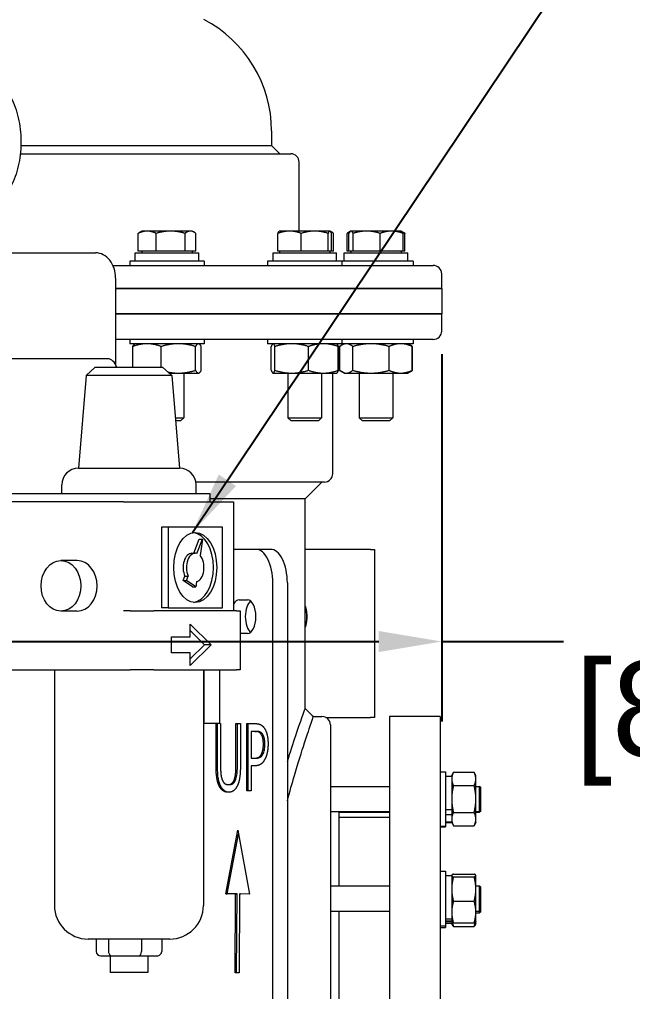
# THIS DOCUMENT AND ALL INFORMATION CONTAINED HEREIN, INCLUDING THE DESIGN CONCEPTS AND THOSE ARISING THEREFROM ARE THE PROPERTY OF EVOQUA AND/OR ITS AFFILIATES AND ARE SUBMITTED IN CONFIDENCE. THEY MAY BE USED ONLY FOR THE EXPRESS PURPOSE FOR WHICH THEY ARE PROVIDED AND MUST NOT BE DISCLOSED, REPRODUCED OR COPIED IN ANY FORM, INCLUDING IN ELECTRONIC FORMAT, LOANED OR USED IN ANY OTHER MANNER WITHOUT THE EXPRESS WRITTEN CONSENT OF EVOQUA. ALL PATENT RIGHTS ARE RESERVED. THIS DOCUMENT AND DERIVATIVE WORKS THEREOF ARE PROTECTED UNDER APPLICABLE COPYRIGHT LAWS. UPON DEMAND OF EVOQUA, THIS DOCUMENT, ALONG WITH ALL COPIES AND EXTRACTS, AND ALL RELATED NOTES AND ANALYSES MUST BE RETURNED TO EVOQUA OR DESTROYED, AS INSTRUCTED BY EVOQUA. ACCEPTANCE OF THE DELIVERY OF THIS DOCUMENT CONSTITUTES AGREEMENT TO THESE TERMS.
# Model space of a CAD drawing. Header units: inches. Extents: x 12 to 318, y 5 to 204.
# Drawn here: x 64.78 to 73.9, y 80.74 to 95.19 of the extents above; entities that cross this region are included whole.
import ezdxf

# ---------------------------------------------------------------- set-up
doc = ezdxf.new("R2010")
doc.units = ezdxf.units.IN
doc.header["$LTSCALE"] = 9.5
doc.header["$MEASUREMENT"] = 0
for name, color, linetype, lineweight in [('Dimension', 7, 'Continuous', 25), ('Symbol (ANSI)', 7, 'Continuous', 25), ('Visible', 7, 'Continuous', 18)]:
    doc.layers.add(name, color=color, linetype=linetype, lineweight=lineweight)
doc.styles.add('MEMCOR Medium', font='arial.ttf')
doc.styles.add('Standard D-E', font='arial.ttf')
doc.dimstyles.new('Default (ANSI)$7', dxfattribs={"dimscale": 9.5, "dimtxt": 0.15, "dimasz": 0.098425, "dimexe": 0.125, "dimexo": 0.0625, "dimgap": 0.031496, "dimtad": 0, "dimtih": 1, "dimtoh": 1, "dimdec": 4, "dimzin": 3, "dimdsep": 46, "dimlunit": 5, "dimtxsty": 'MEMCOR Medium', "dimcen": 0.09, "dimdle": 0.393701, "dimclrd": 256, "dimclre": 256, "dimclrt": 256, "dimadec": 0, "dimazin": 1, "dimtfac": 0.8, "dimtofl": 0, "dimtmove": 0, "dimatfit": 3, "dimfxl": 1, "dimfrac": 1, "dimtolj": 1, "dimtzin": 4, "dimlwd": -1, "dimlwe": -1, "dimarcsym": 0})
doc.dimstyles.new('in [mm] D-E NeptuneBenson', dxfattribs={"dimscale": 9.5, "dimtxt": 0.15, "dimasz": 0.098425, "dimexe": 0.125, "dimexo": 0.063, "dimgap": 0.031496, "dimtad": 0, "dimtih": 1, "dimtoh": 1, "dimdec": 4, "dimzin": 3, "dimdsep": 46, "dimlunit": 5, "dimtxsty": 'Standard D-E', "dimcen": 0.09, "dimdle": 0.393701, "dimclrd": 256, "dimclre": 256, "dimclrt": 256, "dimadec": 1, "dimazin": 1, "dimtfac": 1, "dimtofl": 0, "dimtmove": 0, "dimatfit": 3, "dimfxl": 1, "dimfrac": 1, "dimtolj": 1, "dimtzin": 4, "dimlwd": -1, "dimlwe": -1, "dimarcsym": 0})

# ---------------------------------------------------------------- blocks, each defined once
blk = doc.blocks.new('*D30')
at = {"layer": 'Defpoints', "color": 0, "transparency": 16777216}
for p in [(38, 90.816), (71.06, 90.816), (71.06, 85.946)]:
    blk.add_point(p, dxfattribs=at)
at = {"layer": 'Dimension', "transparency": 16777216}
for p, q in [((38, 90.218), (38, 84.758)), ((71.06, 90.218), (71.06, 84.758)), ((38.935, 85.946), (70.125, 85.946)), ((71.06, 85.946), (72.87, 85.946))]:
    blk.add_line(p, q, dxfattribs=at)
for points in [[(38.935, 86.102), (38.935, 85.79), (38, 85.946)], [(70.125, 86.102), (70.125, 85.79), (71.06, 85.946)]]:
    blk.add_solid(points, dxfattribs=at)
at = {"layer": 'Dimension', "transparency": 16777216, "char_height": 1.425, "attachment_point": 5, "style": 'Standard D-E'}
for s, insert in [('\\A1; 33{\\H1x;\\S1#16;} in', (78.016, 87.701)), ('\\A1;[839.7 mm]', (78.016, 84.733))]:
    blk.add_mtext(s, dxfattribs=dict(at, insert=insert))

msp = doc.modelspace()

# ---------------------------------------------------------------- linework, layer by layer
at = {"layer": 'Visible'}
for p, q in [((68.529811, 93.536313), (68.529811, 93.321313)), ((64.80321, 93.321313), (68.529811, 93.321313)), ((68.529811, 93.321313), (68.654811, 93.196313)), ((64.794423, 93.196313), (68.814811, 93.196313)), ((68.939811, 92.047309), (68.939811, 93.071313)), ((66.546899, 91.749309), (66.546899, 92.013816)), ((66.600541, 92.047309), (66.571509, 92.030548)), ((66.680632, 92.047309), (66.600541, 92.047309)), ((67.028687, 92.047309), (66.680632, 92.047309)), ((66.814365, 91.749309), (66.814365, 92.013816)), ((67.323595, 92.047309), (67.028687, 92.047309)), ((67.243008, 91.749309), (67.243008, 92.013816)), ((67.350541, 92.047309), (67.323595, 92.047309)), ((67.350541, 92.047309), (67.379573, 92.030548)), ((67.404183, 91.749309), (67.404183, 92.013816)), ((68.625017, 91.749309), (68.625017, 92.013816)), ((68.648171, 92.047309), (68.645473, 92.045752)), ((68.798262, 92.047309), (68.648171, 92.047309)), ((69.170583, 92.047309), (68.798262, 92.047309)), ((68.971506, 91.749309), (68.971506, 92.013816)), ((69.395492, 92.047309), (69.170583, 92.047309)), ((69.36966, 91.749309), (69.36966, 92.013816)), ((69.398171, 92.047309), (69.395492, 92.047309)), ((69.398171, 92.047309), (69.400869, 92.045752)), ((69.400869, 92.045752), (69.427202, 92.030548)), ((69.421324, 91.749309), (69.421324, 92.013816)), ((69.451813, 91.749309), (69.451813, 92.013816)), ((69.653182, 91.749309), (69.653182, 92.013816)), ((69.704278, 92.045102), (69.67527, 92.028354)), ((69.681203, 91.749309), (69.681203, 92.013816)), ((69.708102, 92.047309), (69.704278, 92.045102)), ((69.711887, 92.047309), (69.708102, 92.047309)), ((69.94352, 92.047309), (69.711887, 92.047309)), ((69.74257, 91.749309), (69.74257, 92.013816)), ((70.314735, 92.047309), (69.94352, 92.047309)), ((70.144469, 91.749309), (70.144469, 92.013816)), ((70.458102, 92.047309), (70.314735, 92.047309)), ((70.458102, 92.047309), (70.461925, 92.045102)), ((70.461925, 92.045102), (70.490934, 92.028354)), ((70.485, 91.749309), (70.485, 92.013816)), ((70.513021, 91.749309), (70.513021, 92.013816)), ((64.068436, 91.723813), (65.914346, 91.723813)), ((66.50419, 91.724305), (67.446892, 91.724305)), ((66.50419, 91.599305), (66.50419, 91.724305)), ((66.680632, 91.749309), (66.546899, 91.749309)), ((66.600541, 91.749309), (66.600541, 91.724305)), ((66.814365, 91.749309), (66.680632, 91.749309)), ((67.028687, 91.749309), (66.814365, 91.749309)), ((67.243008, 91.749309), (67.028687, 91.749309)), ((67.323595, 91.749309), (67.243008, 91.749309)), ((67.404183, 91.749309), (67.323595, 91.749309)), ((67.350541, 91.749309), (67.350541, 91.724305)), ((67.446892, 91.599305), (67.446892, 91.724305)), ((68.55182, 91.724305), (69.494522, 91.724305)), ((68.55182, 91.599305), (68.55182, 91.724305)), ((68.798262, 91.749309), (68.625017, 91.749309)), ((68.648171, 91.749309), (68.648171, 91.724305)), ((68.971506, 91.749309), (68.798262, 91.749309)), ((69.170583, 91.749309), (68.971506, 91.749309)), ((69.36966, 91.749309), (69.170583, 91.749309)), ((69.395492, 91.749309), (69.36966, 91.749309)), ((69.421324, 91.749309), (69.395492, 91.749309)), ((69.398171, 91.749309), (69.398171, 91.724305)), ((69.451813, 91.749309), (69.421324, 91.749309)), ((69.494522, 91.599305), (69.494522, 91.724305)), ((69.611751, 91.724305), (70.554453, 91.724305)), ((69.611751, 91.599305), (69.611751, 91.724305)), ((69.681203, 91.749309), (69.653182, 91.749309)), ((69.711887, 91.749309), (69.681203, 91.749309)), ((69.708102, 91.749309), (69.708102, 91.724305)), ((69.74257, 91.749309), (69.711887, 91.749309)), ((69.94352, 91.749309), (69.74257, 91.749309)), ((70.144469, 91.749309), (69.94352, 91.749309)), ((70.314735, 91.749309), (70.144469, 91.749309)), ((70.485, 91.749309), (70.314735, 91.749309)), ((70.458102, 91.749309), (70.458102, 91.724305)), ((70.513021, 91.749309), (70.485, 91.749309)), ((70.554453, 91.599305), (70.554453, 91.724305)), ((66.17035, 91.536313), (70.934811, 91.536313)), ((67.526722, 91.599305), (66.42436, 91.599305)), ((66.42436, 91.599305), (66.42436, 91.536313)), ((67.526722, 91.599305), (67.526722, 91.536313)), ((69.574352, 91.599305), (68.47199, 91.599305)), ((68.47199, 91.599305), (68.47199, 91.536313)), ((69.574352, 91.599305), (69.574352, 91.536313)), ((70.634283, 91.599305), (69.574352, 91.599305)), ((70.634283, 91.599305), (70.634283, 91.536313)), ((66.209955, 91.348813), (66.209955, 90.063892)), ((71.059811, 91.196313), (71.059811, 91.411313)), ((66.209955, 91.196313), (71.059811, 91.196313)), ((71.059811, 91.196313), (66.209955, 91.196313)), ((71.059811, 91.196313), (71.059811, 90.816313)), ((71.059811, 90.816313), (66.209955, 90.816313)), ((66.209955, 90.816313), (71.059811, 90.816313)), ((71.059811, 90.561313), (71.059811, 90.816313)), ((70.934811, 90.436313), (66.209955, 90.436313)), ((66.42436, 90.436313), (66.42436, 90.373321)), ((67.526722, 90.373321), (66.42436, 90.373321)), ((66.465756, 90.023371), (66.465756, 90.331124)), ((66.5031, 90.373321), (66.497019, 90.36981)), ((66.888844, 90.023371), (66.888844, 90.331124)), ((67.398629, 89.978018), (67.398629, 90.331124)), ((67.447982, 90.373321), (67.454064, 90.36981)), ((67.485326, 89.978018), (67.485326, 90.331124)), ((67.526722, 90.436313), (67.526722, 90.373321)), ((68.47199, 90.436313), (68.47199, 90.373321)), ((69.574352, 90.373321), (68.47199, 90.373321)), ((68.525367, 89.978018), (68.525367, 90.331124)), ((68.55073, 90.373321), (68.548252, 90.37189)), ((68.581023, 89.978018), (68.581023, 90.331124)), ((69.078827, 89.978018), (69.078827, 90.331124)), ((69.495612, 90.373321), (69.49809, 90.37189)), ((69.520975, 89.978018), (69.520975, 90.331124)), ((69.54042, 89.978018), (69.54042, 90.331124)), ((69.544507, 89.978018), (69.544507, 90.331124)), ((69.577536, 90.354197), (69.565368, 90.347171)), ((69.574352, 90.436313), (69.574352, 90.373321)), ((70.634283, 90.373321), (69.574352, 90.373321)), ((69.610661, 90.373321), (69.577536, 90.354197)), ((69.738723, 89.978018), (69.738723, 90.331124)), ((70.277318, 89.978018), (70.277318, 90.331124)), ((70.555543, 90.373321), (70.588667, 90.354197)), ((70.588667, 90.354197), (70.600835, 90.347171)), ((70.621697, 89.978018), (70.621697, 90.331124)), ((70.625783, 89.978018), (70.625783, 90.331124)), ((70.634283, 90.436313), (70.634283, 90.373321)), ((66.094673, 90.148371), (64.556415, 90.148371)), ((65.774063, 89.898802), (65.659444, 88.523371)), ((65.909444, 90.023371), (65.774063, 89.898802)), ((67.044824, 89.898802), (65.774063, 89.898802)), ((65.909444, 90.023371), (66.909444, 90.023371)), ((66.909444, 90.023371), (67.044824, 89.898802)), ((67.004593, 89.935821), (67.143737, 89.935821)), ((67.044824, 89.898802), (67.159444, 88.523371)), ((67.143737, 89.935821), (67.441978, 89.935821)), ((67.225541, 89.935821), (67.225541, 89.271499)), ((67.441978, 89.935821), (67.447982, 89.935821)), ((67.447982, 89.935821), (67.454064, 89.939332)), ((68.55073, 89.935821), (68.548252, 89.937252)), ((68.55073, 89.935821), (68.553195, 89.935821)), ((68.553195, 89.935821), (68.829925, 89.935821)), ((68.773171, 89.935821), (68.773171, 89.271499)), ((68.829925, 89.935821), (69.299901, 89.935821)), ((69.273171, 89.935821), (69.273171, 89.271499)), ((69.299901, 89.935821), (69.495612, 89.935821)), ((69.439811, 88.441313), (69.439811, 89.935821)), ((69.495612, 89.935821), (69.49809, 89.937252)), ((69.577536, 89.954945), (69.565368, 89.961971)), ((69.610661, 89.935821), (69.577536, 89.954945)), ((69.610661, 89.935821), (69.641615, 89.935821)), ((69.641615, 89.935821), (70.00802, 89.935821)), ((69.833102, 89.935821), (69.833102, 89.271499)), ((70.00802, 89.935821), (70.449507, 89.935821)), ((70.333102, 89.935821), (70.333102, 89.271499)), ((70.449507, 89.935821), (70.555543, 89.935821)), ((70.555543, 89.935821), (70.588667, 89.954945)), ((70.588667, 89.954945), (70.600835, 89.961971)), ((67.0971, 89.271499), (67.225541, 89.271499)), ((67.178356, 89.224305), (67.101032, 89.224305)), ((67.178356, 89.224305), (67.225541, 89.271499)), ((68.773171, 89.271499), (69.273171, 89.271499)), ((68.820356, 89.224305), (68.773171, 89.271499)), ((69.225986, 89.224305), (68.820356, 89.224305)), ((69.225986, 89.224305), (69.273171, 89.271499)), ((69.833102, 89.271499), (70.333102, 89.271499)), ((69.880287, 89.224305), (69.833102, 89.271499)), ((70.285917, 89.224305), (69.880287, 89.224305)), ((70.285917, 89.224305), (70.333102, 89.271499)), ((65.659444, 88.523371), (67.159444, 88.523371)), ((69.314811, 88.316313), (67.405728, 88.316313)), ((69.029811, 88.066313), (69.279811, 88.316313)), ((65.409444, 88.148371), (65.409444, 88.273371)), ((67.409444, 88.148371), (67.409444, 88.273371)), ((65.19088, 88.023371), (64.304053, 88.023371)), ((64.402589, 88.148371), (65.19088, 88.148371)), ((65.19088, 88.148371), (67.613835, 88.148371)), ((65.998322, 88.023371), (65.19088, 88.023371)), ((66.330069, 88.023371), (65.998322, 88.023371)), ((66.330069, 88.023371), (66.680967, 88.023371)), ((66.680967, 88.023371), (67.296271, 88.023371)), ((67.296271, 88.023371), (67.911574, 88.023371)), ((67.613835, 88.148371), (67.613835, 88.023371)), ((69.029811, 88.066313), (67.613835, 88.066313)), ((67.911574, 88.023371), (67.964501, 88.023371)), ((67.964501, 88.023371), (67.964501, 86.403178)), ((69.029811, 84.95275), (69.029811, 88.066313)), ((66.892295, 87.647176), (66.892295, 86.445379)), ((66.990832, 87.647176), (66.892295, 87.647176)), ((67.798782, 87.647176), (66.990832, 87.647176)), ((66.990832, 87.647176), (66.990832, 86.445379)), ((67.798782, 86.445379), (67.798782, 87.647176)), ((67.372367, 87.259), (67.452705, 87.466758)), ((67.420087, 87.254994), (67.501973, 87.466758)), ((67.452705, 87.466758), (67.501973, 87.466758)), ((67.501973, 87.466758), (67.467741, 87.222914)), ((68.29819, 87.316313), (67.964501, 87.316313)), ((68.514697, 87.316313), (68.29819, 87.316313)), ((70.003004, 87.316313), (69.029811, 87.316313)), ((70.003004, 87.316313), (70.061618, 87.316313)), ((70.061618, 87.316313), (70.061618, 84.816313)), ((65.640315, 87.148371), (65.398502, 87.148371)), ((67.345539, 87.259), (67.394807, 87.259)), ((67.21523, 86.852634), (67.240789, 86.91873)), ((67.21523, 86.852634), (67.264499, 86.852634)), ((67.353429, 86.759601), (67.21523, 86.852634)), ((67.240789, 86.91873), (67.290057, 86.91873)), ((67.264499, 86.852634), (67.290057, 86.91873)), ((67.402697, 86.759601), (67.264499, 86.852634)), ((67.353429, 86.759601), (67.402697, 86.759601)), ((67.413382, 86.835709), (67.402697, 86.759601)), ((68.54819, 58.066313), (68.54819, 86.816313)), ((68.764697, 86.816313), (68.764697, 58.066313)), ((68.04819, 86.566313), (68.17319, 86.566313)), ((66.990832, 86.445379), (66.892295, 86.445379)), ((66.990832, 86.445379), (67.798782, 86.445379)), ((65.640315, 86.398371), (65.398502, 86.398371)), ((66.428605, 86.403178), (66.330069, 86.403178)), ((66.428605, 86.403178), (66.779504, 86.403178)), ((68.01011, 86.403178), (66.779504, 86.403178)), ((68.01011, 86.403178), (68.063037, 86.403178)), ((68.063037, 86.403178), (68.063037, 85.523371)), ((67.317349, 86.017955), (67.317349, 86.205763)), ((67.317349, 86.205763), (67.62967, 85.898371)), ((67.042507, 85.778786), (67.042507, 86.017955)), ((67.042507, 86.017955), (67.317349, 86.017955)), ((67.531134, 85.898371), (67.317349, 86.108782)), ((68.17319, 86.066313), (68.063037, 86.066313)), ((67.62967, 85.898371), (67.317349, 85.590979)), ((67.317349, 85.68796), (67.531134, 85.898371)), ((67.62967, 85.898371), (67.531134, 85.898371)), ((67.317349, 85.778786), (67.042507, 85.778786)), ((67.317349, 85.590979), (67.317349, 85.778786)), ((64.654951, 85.523371), (66.428605, 85.523371)), ((65.301667, 85.523371), (65.301667, 82.023371)), ((66.779504, 85.523371), (66.428605, 85.523371)), ((66.779504, 85.523371), (68.01011, 85.523371)), ((67.517221, 85.523371), (67.517221, 82.023371)), ((67.52777, 84.725884), (67.52777, 85.523371)), ((67.76164, 84.725884), (67.76164, 85.523371)), ((68.063037, 85.523371), (68.01011, 85.523371)), ((69.151365, 84.831313), (69.279811, 84.831313)), ((70.284811, 84.831313), (70.284811, 74.581313)), ((71.034811, 84.831313), (70.284811, 84.831313)), ((71.034811, 84.831313), (71.034811, 74.581313)), ((67.76164, 84.725884), (67.52777, 84.725884)), ((67.704741, 84.101897), (67.704741, 84.725884)), ((67.726392, 84.101897), (67.726392, 84.725884)), ((67.76164, 84.725884), (67.771192, 84.725884)), ((67.771192, 84.725884), (67.771192, 84.101897)), ((68.000122, 84.725884), (68.066573, 84.725884)), ((68.000122, 84.098655), (68.000122, 84.725884)), ((68.021773, 84.098655), (68.021773, 84.725884)), ((68.066573, 84.725884), (68.066573, 84.101897)), ((68.161792, 83.725884), (68.161792, 84.725884)), ((68.161792, 84.725884), (68.287399, 84.725884)), ((68.183442, 83.725884), (68.183442, 84.725884)), ((69.339182, 84.816313), (70.003004, 84.816313)), ((69.404811, 84.706313), (69.404811, 74.706313)), ((70.061618, 84.816313), (70.003004, 84.816313)), ((68.283348, 84.610811), (68.228242, 84.610811)), ((68.228242, 84.610811), (68.228242, 84.212107)), ((68.283348, 84.610811), (68.304998, 84.610811)), ((68.380187, 84.272075), (68.401838, 84.272075)), ((68.228242, 84.212107), (68.273623, 84.212107)), ((68.273623, 84.212107), (68.295274, 84.212107)), ((68.228242, 84.098655), (68.228242, 83.725884)), ((68.284563, 84.098655), (68.228242, 84.098655)), ((71.034811, 84.010894), (71.114811, 84.010894)), ((71.114811, 84.010894), (71.114811, 83.198894)), ((71.208811, 83.948894), (71.233626, 84.002111)), ((71.233626, 84.002111), (71.542995, 84.002111)), ((71.567811, 83.948894), (71.542995, 84.002111)), ((67.885455, 83.818266), (67.907105, 83.818266)), ((71.114811, 83.944894), (71.208811, 83.944894)), ((71.208811, 83.948894), (71.208811, 83.902807)), ((71.208811, 83.902807), (71.208811, 83.604894)), ((71.567811, 83.902807), (71.567811, 83.948894)), ((71.567811, 83.604894), (71.567811, 83.902807)), ((68.228242, 83.725884), (68.161792, 83.725884)), ((69.404811, 83.792394), (70.284811, 83.792394)), ((71.233626, 83.803503), (71.542995, 83.803503)), ((71.567811, 83.792394), (71.622311, 83.792394)), ((71.622311, 83.417394), (71.622311, 83.792394)), ((71.634811, 83.779894), (71.622311, 83.792394)), ((71.634811, 83.779894), (71.634811, 83.429894)), ((71.208811, 83.604894), (71.208811, 83.306982)), ((71.567811, 83.306982), (71.567811, 83.604894)), ((69.404811, 83.417394), (70.284811, 83.417394)), ((69.534811, 82.313241), (69.534811, 83.417394)), ((69.534811, 83.407422), (70.284811, 83.407422)), ((71.114811, 83.45048), (71.208811, 83.45048)), ((71.233626, 83.406286), (71.542995, 83.406286)), ((71.567811, 83.417394), (71.622311, 83.417394)), ((71.567811, 83.407422), (71.622311, 83.407422)), ((71.634811, 83.429894), (71.622311, 83.417394)), ((71.634811, 83.419922), (71.622311, 83.407422)), ((71.622311, 83.407422), (71.622311, 83.417394)), ((71.634811, 83.429894), (71.634811, 83.419922)), ((70.284811, 83.331313), (69.534811, 83.331313)), ((71.114811, 83.373439), (71.208811, 83.373439)), ((71.114811, 83.264894), (71.208811, 83.264894)), ((71.114811, 83.254922), (71.208811, 83.254922)), ((71.208811, 83.306982), (71.208811, 83.260894)), ((71.208811, 83.260894), (71.208811, 83.254922)), ((71.208811, 83.260894), (71.233626, 83.207677)), ((71.567811, 83.260894), (71.542995, 83.207677)), ((71.567811, 83.260894), (71.567811, 83.306982)), ((67.84778, 82.196801), (68.030083, 83.139961)), ((68.030083, 83.139961), (68.202682, 82.189865)), ((71.034811, 83.198894), (71.114811, 83.198894)), ((71.034811, 83.188922), (71.114811, 83.188922)), ((71.114811, 83.198894), (71.114811, 83.188922)), ((71.233626, 83.207677), (71.542995, 83.207677)), ((67.869431, 82.196801), (68.040573, 83.082219)), ((71.034811, 82.531741), (71.114811, 82.531741)), ((71.114811, 82.531741), (71.114811, 81.719741)), ((71.114811, 82.465741), (71.208811, 82.465741)), ((71.208811, 82.469741), (71.209694, 82.471636)), ((71.208811, 82.469741), (71.208811, 82.467856)), ((71.208811, 82.467856), (71.208811, 82.265658)), ((71.233626, 82.488617), (71.542995, 82.488617)), ((71.233626, 82.447096), (71.542995, 82.447096)), ((71.567811, 82.469741), (71.566927, 82.471636)), ((71.567811, 82.467856), (71.567811, 82.469741)), ((71.567811, 82.265658), (71.567811, 82.467856)), ((69.404811, 82.313241), (70.284811, 82.313241)), ((71.208811, 82.265658), (71.208811, 81.923543)), ((71.567811, 82.313241), (71.622311, 82.313241)), ((71.567811, 81.923543), (71.567811, 82.265658)), ((71.622311, 81.938241), (71.622311, 82.313241)), ((71.634811, 82.300741), (71.622311, 82.313241)), ((71.634811, 82.300741), (71.634811, 81.950741)), ((67.995888, 82.194702), (67.84778, 82.196801)), ((67.84778, 82.196801), (67.869431, 82.196801)), ((68.017539, 82.194702), (67.869431, 82.196801)), ((67.988671, 81.018781), (67.995888, 82.194702)), ((67.995888, 82.194702), (68.017539, 82.194702)), ((68.010323, 81.019044), (68.017539, 82.194702)), ((68.052535, 82.193377), (68.046353, 81.01948)), ((68.052535, 82.193377), (68.074185, 82.193377)), ((68.202682, 82.189865), (68.052535, 82.193377)), ((68.20259, 82.190374), (68.074185, 82.193377)), ((71.233626, 82.08422), (71.542995, 82.08422)), ((69.404811, 81.938241), (70.284811, 81.938241)), ((69.534811, 79.909948), (69.534811, 81.938241)), ((71.567811, 81.938241), (71.622311, 81.938241)), ((71.634811, 81.950741), (71.622311, 81.938241)), ((71.622311, 81.912134), (71.622311, 81.938241)), ((71.634811, 81.950741), (71.634811, 81.924634)), ((71.114811, 81.82277), (71.208811, 81.82277)), ((71.208811, 81.923543), (71.208811, 81.781741)), ((71.567811, 81.781741), (71.567811, 81.923543)), ((71.567811, 81.912134), (71.622311, 81.912134)), ((71.634811, 81.924634), (71.622311, 81.912134)), ((71.034811, 81.719741), (71.114811, 81.719741)), ((71.034811, 81.693634), (71.114811, 81.693634)), ((71.114811, 81.792099), (71.208811, 81.792099)), ((71.114811, 81.785741), (71.208811, 81.785741)), ((71.114811, 81.759634), (71.208811, 81.759634)), ((71.114811, 81.719741), (71.114811, 81.693634)), ((71.208811, 81.781741), (71.208811, 81.755634)), ((71.208811, 81.781741), (71.209694, 81.779846)), ((71.208811, 81.755634), (71.217066, 81.737931)), ((71.233626, 81.762865), (71.542995, 81.762865)), ((71.233626, 81.711097), (71.542995, 81.711097)), ((71.567811, 81.755634), (71.559555, 81.737931)), ((71.567811, 81.781741), (71.566927, 81.779846)), ((71.567811, 81.755634), (71.567811, 81.781741)), ((67.017221, 81.523371), (65.801667, 81.523371)), ((65.922278, 81.523371), (65.922278, 81.335871)), ((66.106762, 81.523371), (66.106762, 81.335871)), ((66.593928, 81.523371), (66.593928, 81.335871)), ((66.89661, 81.523371), (66.89661, 81.335871)), ((65.993749, 81.273371), (66.151168, 81.273371)), ((66.128194, 81.273371), (66.128194, 81.023371)), ((66.151168, 81.273371), (66.566863, 81.273371)), ((66.566863, 81.273371), (66.825139, 81.273371)), ((66.690694, 81.273371), (66.690694, 81.023371)), ((66.690694, 81.023371), (66.128194, 81.023371)), ((68.046353, 81.01948), (67.988671, 81.018781))]:
    msp.add_line(p, q, dxfattribs=at)
for centre, radius, start, end in [((66.662311, 93.536313), 1.8675, 0, 62.5561831), ((68.814811, 93.071313), 0.125, 0, 90), ((70.934811, 91.411313), 0.125, 0, 90), ((70.934811, 90.561313), 0.125, 270, 0), ((65.659444, 88.273371), 0.25, 90, 180), ((67.159444, 88.273371), 0.25, 0, 90), ((69.314811, 88.441313), 0.125, 270, 0), ((69.279811, 84.706313), 0.125, 0, 90), ((65.801667, 82.023371), 0.5, 180, 270), ((67.017221, 82.023371), 0.5, 270, 0)]:
    msp.add_arc(centre, radius, start, end, dxfattribs=at)
for centre, major_axis, ratio, start_param, end_param in [((65.914346, 91.348813), (0, 0.375), 0.788290582, 4.71238898, 6.283185307), ((66.094673, 89.898371), (0, 0.25), 0.615303143, 5.235987756, 6.283185307), ((67.345539, 87.046278), (0, -0.520383), 0.615303143, 0.07701115, 3.064581503), ((68.29819, 86.816313), (0, 0.5), 0.5, 4.71238898, 6.283185307), ((68.514697, 86.816313), (0, 0.5), 0.5, 4.71238898, 6.283185307), ((65.640315, 86.773371), (0, 0.375), 0.788290582, 3.141592654, 6.283185307), ((67.345539, 87.046278), (0, 0.212722), 0.615303143, 0, 2.213798072), ((67.394807, 87.046278), (0, 0.212722), 0.615303143, 6.088823721, 8.496983379), ((67.394807, 87.046278), (0, -0.212722), 0.615303143, 0.142396418, 2.550556077), ((68.04819, 86.316313), (0, 0.25), 0.5, 0, 0.733553185), ((68.17319, 86.316313), (0, 0.25), 0.5, 3.141592654, 6.283185307), ((68.264697, 86.316313), (0, 0.25), 0.5, 0.374734433, 2.766858221), ((68.913212, 86.316313), (0, 0.281), 0.5, 5.20852117, 5.304291465), ((68.913212, 86.316313), (0, 0.281), 0.5, 4.161323618, 5.20852117), ((68.913212, 86.316313), (0, 0.281), 0.5, 4.120486496, 4.161323618), ((65.993749, 81.335871), (0.071471, 0), 0.874480545, 3.141592654, 4.71238898), ((66.151168, 81.335871), (0, -0.0625), 0.710490871, 4.71238898, 6.283185307), ((66.566863, 81.335871), (0, -0.0625), 0.433045147, 0, 1.570796327), ((66.825139, 81.335871), (-0.071471, 0), 0.874480545, 1.570796327, 3.141592654)]:
    msp.add_ellipse(centre, major_axis=major_axis, ratio=ratio, start_param=start_param, end_param=end_param, dxfattribs=at)
for centre, major_axis, ratio in [((67.394807, 87.046278), (0, 0.520383), 0.615303143), ((65.398502, 86.773371), (0, 0.375), 0.788290582)]:
    msp.add_ellipse(centre, major_axis=major_axis, ratio=ratio, dxfattribs=at)
for points, knots in [([(63.489204, 92.746882), (63.48287, 92.760005), (63.476766, 92.773301), (63.427715, 92.885643), (63.396746, 92.993338), (63.358989, 93.215978), (63.352062, 93.330829), (63.362031, 93.557871), (63.378798, 93.670022), (63.436073, 93.883503), (63.476718, 93.984745), (63.582689, 94.165312), (63.647921, 94.245237), (63.795895, 94.361828), (63.875483, 94.402838), (64.031993, 94.438565), (64.105954, 94.440125), (64.246616, 94.413845), (64.312959, 94.386723), (64.441564, 94.306903), (64.501556, 94.251011), (64.614305, 94.1107), (64.663594, 94.022574), (64.742618, 93.826342), (64.771037, 93.717244), (64.803621, 93.493069), (64.807975, 93.378097), (64.792925, 93.151715), (64.773619, 93.040343), (64.711186, 92.829343), (64.667907, 92.7298), (64.588343, 92.604293), (64.562559, 92.569161), (64.534336, 92.536432)], [4.026945823, 4.026945823, 4.026945823, 4.026945823, 4.075549646, 4.075549646, 4.432631119, 4.432631119, 4.786636285, 4.786636285, 5.138970799, 5.138970799, 5.494879165, 5.494879165, 5.84783449, 5.84783449, 6.14924053, 6.14924053, 6.393026614, 6.393026614, 6.634379757, 6.634379757, 6.916762523, 6.916762523, 7.255303605, 7.255303605, 7.61255555, 7.61255555, 7.966125349, 7.966125349, 8.318631732, 8.318631732, 8.67500776, 8.67500776, 8.824494928, 8.824494928, 8.824494928, 8.824494928]), ([(68.764688, 84.158715), (68.811215, 84.308288), (68.854278, 84.440033), (68.936061, 84.684337), (68.971717, 84.786413), (69.018421, 84.919638), (69.029802, 84.951796), (69.02981, 84.95275)], [-27.423697823, -27.423697823, -27.423697823, -27.423697823, -25.349013281, -25.349013281, -22.815266728, -22.815266728, -20.319685412, -20.319685412, -20.319685412, -20.319685412]), ([(68.764698, 83.580132), (68.800785, 83.71331), (68.836707, 83.839623), (68.926438, 84.144007), (68.977751, 84.306917), (69.06277, 84.569277), (69.096478, 84.668936), (69.140867, 84.79971), (69.15161, 84.831062), (69.151366, 84.831312)], [50.430948138, 50.430948138, 50.430948138, 50.430948138, 51.969599222, 51.969599222, 54.443198456, 54.443198456, 56.916797689, 56.916797689, 59.380492742, 59.380492742, 59.380492742, 59.380492742]), ([(68.394139, 84.572723), (68.379857, 84.591766), (68.365437, 84.599002), (68.340759, 84.608969), (68.321761, 84.610811), (68.304998, 84.610811)], [-0.3818938296, -0.3818938296, -0.3818938296, -0.3818938296, -0.2554611271, -0.2554611271, 0, 0, 0, 0]), ([(68.430201, 84.420373), (68.430201, 84.440656), (68.429178, 84.461119), (68.423611, 84.503472), (68.419278, 84.519428), (68.41004, 84.54716), (68.40273, 84.56127), (68.394139, 84.572723)], [-0.3372795691, -0.3372795691, -0.3372795691, -0.3372795691, -0.2539165575, -0.2539165575, -0.1573425254, -0.1573425254, 0, 0, 0, 0]), ([(68.401838, 84.272075), (68.406635, 84.281669), (68.410998, 84.292076), (68.418775, 84.315481), (68.421531, 84.326848), (68.428483, 84.363505), (68.430201, 84.39239), (68.430201, 84.420373)], [-0.3778990738, -0.3778990738, -0.3778990738, -0.3778990738, -0.2983955769, -0.2983955769, -0.2132300142, -0.2132300142, 0, 0, 0, 0]), ([(68.295274, 84.212107), (68.310548, 84.212107), (68.326985, 84.213489), (68.359334, 84.222703), (68.369383, 84.229795), (68.385801, 84.244539), (68.394446, 84.256552), (68.401838, 84.272075)], [-0.3720280769, -0.3720280769, -0.3720280769, -0.3720280769, -0.2742790033, -0.2742790033, -0.1633485372, -0.1633485372, 0, 0, 0, 0]), ([(67.774204, 83.797197), (67.765505, 83.814326), (67.758002, 83.833339), (67.745445, 83.875607), (67.740625, 83.89825), (67.732605, 83.952728), (67.726392, 84.006893), (67.726392, 84.101897)], [-1.834872944, -1.834872944, -1.834872944, -1.834872944, -1.283211598, -1.283211598, -0.723930443, -0.723930443, 0, 0, 0, 0]), ([(68.000298, 83.900114), (68.008834, 83.925998), (68.014403, 83.954343), (68.018823, 84.000554), (68.021773, 84.034878), (68.021773, 84.098655)], [-1.425366243, -1.425366243, -1.425366243, -1.425366243, -0.485984079, -0.485984079, 0, 0, 0, 0]), ([(67.907105, 83.818266), (67.92037, 83.818266), (67.933662, 83.821068), (67.95441, 83.832111), (67.966583, 83.839991), (67.98715, 83.867805), (67.994477, 83.882474), (68.000298, 83.900114)], [-0.7299087878, -0.7299087878, -0.7299087878, -0.7299087878, -0.3783755563, -0.3783755563, -0.1610495695, -0.1610495695, 0, 0, 0, 0]), ([(67.89655, 83.705155), (67.884269, 83.705959), (67.871947, 83.70824), (67.846257, 83.717344), (67.832986, 83.724722), (67.802927, 83.750311), (67.787491, 83.770623), (67.774204, 83.797197)], [-0.6846163322, -0.6846163322, -0.6846163322, -0.6846163322, -0.4978653255, -0.4978653255, -0.2863653536, -0.2863653536, 0, 0, 0, 0])]:
    msp.add_open_spline(points, degree=3, knots=knots, dxfattribs=at)
for points, weights in [([(66.680632, 92.047309), (66.618566, 92.047309), (66.546899, 92.013816)], [1, 1.0379548493, 1]), ([(66.546899, 92.013816), (66.55963, 92.023689), (66.571509, 92.030548)], [1, 1.01089719788, 1.01553701765]), ([(66.814365, 92.013816), (66.742698, 92.047309), (66.680632, 92.047309)], [1, 1.0379548493, 1]), ([(67.028687, 92.047309), (66.92922, 92.047309), (66.814365, 92.013816)], [1, 1.0379548493, 1]), ([(67.243008, 92.013816), (67.128153, 92.047309), (67.028687, 92.047309)], [1, 1.0379548493, 1]), ([(67.323595, 92.047309), (67.286194, 92.047309), (67.243008, 92.013816)], [1, 1.0379548493, 1]), ([(67.404183, 92.013816), (67.360996, 92.047309), (67.323595, 92.047309)], [1, 1.0379548493, 1]), ([(68.798262, 92.047309), (68.717859, 92.047309), (68.625017, 92.013816)], [1, 1.0379548493, 1]), ([(68.625017, 92.013816), (68.635943, 92.040249), (68.645473, 92.045752)], [1, 1.02971695473, 1.0128998083]), ([(68.971506, 92.013816), (68.878665, 92.047309), (68.798262, 92.047309)], [1, 1.0379548493, 1]), ([(69.170583, 92.047309), (69.078191, 92.047309), (68.971506, 92.013816)], [1, 1.0379548493, 1]), ([(69.36966, 92.013816), (69.262975, 92.047309), (69.170583, 92.047309)], [1, 1.0379548493, 1]), ([(69.395492, 92.047309), (69.383503, 92.047309), (69.36966, 92.013816)], [1, 1.0379548493, 1]), ([(69.421324, 92.013816), (69.407481, 92.047309), (69.395492, 92.047309)], [1, 1.0379548493, 1]), ([(69.451813, 92.013816), (69.42812, 92.032191), (69.40694, 92.040334)], [1, 1.0204717289, 1.01885976142]), ([(69.697001, 92.038977), (69.676253, 92.030757), (69.653182, 92.013816)], [1.01897649904, 1.01884488892, 1]), ([(69.711887, 92.047309), (69.697647, 92.047309), (69.681203, 92.013816)], [1, 1.0379548493, 1]), ([(69.74257, 92.013816), (69.726127, 92.047309), (69.711887, 92.047309)], [1, 1.0379548493, 1]), ([(69.94352, 92.047309), (69.850259, 92.047309), (69.74257, 92.013816)], [1, 1.0379548493, 1]), ([(70.144469, 92.013816), (70.036781, 92.047309), (69.94352, 92.047309)], [1, 1.0379548493, 1]), ([(70.314735, 92.047309), (70.235714, 92.047309), (70.144469, 92.013816)], [1, 1.0379548493, 1]), ([(70.485, 92.013816), (70.393755, 92.047309), (70.314735, 92.047309)], [1, 1.0379548493, 1]), ([(70.461925, 92.045102), (70.472693, 92.038885), (70.485, 92.013816)], [1.01455353314, 1.02814006989, 1]), ([(70.513021, 92.013816), (70.494083, 92.022931), (70.47633, 92.029471)], [1, 1.01005189042, 1.01477953359]), ([(70.490934, 92.028354), (70.501647, 92.022169), (70.513021, 92.013816)], [1.01394334662, 1.00920328344, 1]), ([(66.6773, 90.373321), (66.579122, 90.373321), (66.465756, 90.331124)], [1, 1.0379548493, 1]), ([(66.465756, 90.331124), (66.48241, 90.361376), (66.497019, 90.36981)], [1, 1.02692102504, 1.01565237985]), ([(66.888844, 90.331124), (66.775478, 90.373321), (66.6773, 90.373321)], [1, 1.0379548493, 1]), ([(67.143737, 90.373321), (67.025441, 90.373321), (66.888844, 90.331124)], [1, 1.0379548493, 1]), ([(67.398629, 90.331124), (67.262033, 90.373321), (67.143737, 90.373321)], [1, 1.0379548493, 1]), ([(67.441978, 90.373321), (67.42186, 90.373321), (67.398629, 90.331124)], [1, 1.0379548493, 1]), ([(67.485326, 90.331124), (67.462096, 90.373321), (67.441978, 90.373321)], [1, 1.0379548493, 1]), ([(68.553195, 90.373321), (68.54028, 90.373321), (68.525367, 90.331124)], [1, 1.0379548493, 1]), ([(68.581023, 90.331124), (68.56611, 90.373321), (68.553195, 90.373321)], [1, 1.0379548493, 1]), ([(68.829925, 90.373321), (68.714409, 90.373321), (68.581023, 90.331124)], [1, 1.0379548493, 1]), ([(69.078827, 90.331124), (68.945441, 90.373321), (68.829925, 90.373321)], [1, 1.0379548493, 1]), ([(69.299901, 90.373321), (69.1973, 90.373321), (69.078827, 90.331124)], [1, 1.0379548493, 1]), ([(69.520975, 90.331124), (69.402501, 90.373321), (69.299901, 90.373321)], [1, 1.0379548493, 1]), ([(69.49809, 90.37189), (69.50874, 90.365741), (69.520975, 90.331124)], [1.01145423084, 1.03092610004, 1]), ([(69.54042, 90.331124), (69.55322, 90.340158), (69.565368, 90.347171)], [1, 1.00789006175, 1.01249974823]), ([(69.55084, 90.336132), (69.545672, 90.333712), (69.54042, 90.331124)], [1.00422948823, 1.00224787438, 1]), ([(69.641615, 90.373321), (69.596547, 90.373321), (69.544507, 90.331124)], [1, 1.0379548493, 1]), ([(69.738723, 90.331124), (69.686683, 90.373321), (69.641615, 90.373321)], [1, 1.0379548493, 1]), ([(70.00802, 90.373321), (69.883039, 90.373321), (69.738723, 90.331124)], [1, 1.0379548493, 1]), ([(70.277318, 90.331124), (70.133002, 90.373321), (70.00802, 90.373321)], [1, 1.0379548493, 1]), ([(70.449507, 90.373321), (70.369594, 90.373321), (70.277318, 90.331124)], [1, 1.0379548493, 1]), ([(70.621697, 90.331124), (70.52942, 90.373321), (70.449507, 90.373321)], [1, 1.0379548493, 1]), ([(70.588667, 90.354197), (70.604554, 90.345024), (70.621697, 90.331124)], [1.01655158983, 1.01219243404, 1]), ([(70.625783, 90.331124), (70.609511, 90.342608), (70.594258, 90.350847)], [1, 1.01005189042, 1.01477953359]), ([(66.98631, 89.952644), (67.067378, 89.935821), (67.143737, 89.935821)], [1.01755434936, 1.02417418366, 1]), ([(67.143737, 89.935821), (67.262033, 89.935821), (67.398629, 89.978018)], [1, 1.0379548493, 1]), ([(67.398629, 89.978018), (67.42186, 89.935821), (67.441978, 89.935821)], [1, 1.0379548493, 1]), ([(67.441978, 89.935821), (67.462096, 89.935821), (67.485326, 89.978018)], [1, 1.0379548493, 1]), ([(68.525367, 89.978018), (68.54028, 89.935821), (68.553195, 89.935821)], [1, 1.0379548493, 1]), ([(68.553195, 89.935821), (68.56611, 89.935821), (68.581023, 89.978018)], [1, 1.0379548493, 1]), ([(68.581023, 89.978018), (68.714409, 89.935821), (68.829925, 89.935821)], [1, 1.0379548493, 1]), ([(68.829925, 89.935821), (68.945441, 89.935821), (69.078827, 89.978018)], [1, 1.0379548493, 1]), ([(69.078827, 89.978018), (69.1973, 89.935821), (69.299901, 89.935821)], [1, 1.0379548493, 1]), ([(69.299901, 89.935821), (69.402501, 89.935821), (69.520975, 89.978018)], [1, 1.0379548493, 1]), ([(69.520975, 89.978018), (69.50874, 89.943401), (69.49809, 89.937252)], [1, 1.03092610004, 1.01145423084]), ([(69.565368, 89.961971), (69.55322, 89.968984), (69.54042, 89.978018)], [1.01249974823, 1.00789006175, 1]), ([(69.54042, 89.978018), (69.545672, 89.97543), (69.55084, 89.97301)], [1, 1.00224787438, 1.00422948823]), ([(69.544507, 89.978018), (69.596547, 89.935821), (69.641615, 89.935821)], [1, 1.0379548493, 1]), ([(69.641615, 89.935821), (69.686683, 89.935821), (69.738723, 89.978018)], [1, 1.0379548493, 1]), ([(69.738723, 89.978018), (69.883039, 89.935821), (70.00802, 89.935821)], [1, 1.0379548493, 1]), ([(70.00802, 89.935821), (70.133002, 89.935821), (70.277318, 89.978018)], [1, 1.0379548493, 1]), ([(70.277318, 89.978018), (70.369594, 89.935821), (70.449507, 89.935821)], [1, 1.0379548493, 1]), ([(70.449507, 89.935821), (70.52942, 89.935821), (70.621697, 89.978018)], [1, 1.0379548493, 1]), ([(70.621697, 89.978018), (70.604554, 89.964118), (70.588667, 89.954945)], [1, 1.01219243404, 1.01655158983]), ([(70.594258, 89.958295), (70.609511, 89.966534), (70.625783, 89.978018)], [1.01477953359, 1.01005189042, 1]), ([(69.029811, 86.473477), (69.033613, 86.461751), (69.036772, 86.450077)], [1.01075886695, 1.0064887474, 1]), ([(69.036772, 86.450077), (69.054693, 86.383861), (69.053651, 86.307402)], [1, 1.0379548493, 1]), ([(69.053651, 86.307402), (69.052625, 86.233331), (69.032914, 86.169183)], [1, 1.0379548493, 1]), ([(69.032914, 86.169183), (69.031421, 86.164324), (69.029811, 86.159461)], [1, 1.00277745253, 1.0051484093]), ([(71.233626, 84.002111), (71.208811, 83.948894), (71.208811, 83.902807)], [1, 1.0379548493, 1]), ([(71.567811, 83.902807), (71.567811, 83.948894), (71.542995, 84.002111)], [1, 1.0379548493, 1]), ([(71.208811, 83.902807), (71.208811, 83.85672), (71.233626, 83.803503)], [1, 1.0379548493, 1]), ([(71.542995, 83.803503), (71.567811, 83.85672), (71.567811, 83.902807)], [1, 1.0379548493, 1]), ([(71.233626, 83.803503), (71.208811, 83.697069), (71.208811, 83.604894)], [1, 1.0379548493, 1]), ([(71.567811, 83.604894), (71.567811, 83.697069), (71.542995, 83.803503)], [1, 1.0379548493, 1]), ([(71.208811, 83.604894), (71.208811, 83.51272), (71.233626, 83.406286)], [1, 1.0379548493, 1]), ([(71.542995, 83.406286), (71.567811, 83.51272), (71.567811, 83.604894)], [1, 1.0379548493, 1]), ([(71.233626, 83.406286), (71.208811, 83.353069), (71.208811, 83.306982)], [1, 1.0379548493, 1]), ([(71.567811, 83.306982), (71.567811, 83.353069), (71.542995, 83.406286)], [1, 1.0379548493, 1]), ([(71.208811, 83.306982), (71.208811, 83.260894), (71.233626, 83.207677)], [1, 1.0379548493, 1]), ([(71.542995, 83.207677), (71.567811, 83.260894), (71.567811, 83.306982)], [1, 1.0379548493, 1]), ([(71.233626, 82.488617), (71.208811, 82.477491), (71.208811, 82.467856)], [1, 1.0379548493, 1]), ([(71.208811, 82.467856), (71.208811, 82.458222), (71.233626, 82.447096)], [1, 1.0379548493, 1]), ([(71.233626, 82.447096), (71.208811, 82.349864), (71.208811, 82.265658)], [1, 1.0379548493, 1]), ([(71.567811, 82.467856), (71.567811, 82.477491), (71.542995, 82.488617)], [1, 1.0379548493, 1]), ([(71.542995, 82.447096), (71.567811, 82.458222), (71.567811, 82.467856)], [1, 1.0379548493, 1]), ([(71.567811, 82.265658), (71.567811, 82.349864), (71.542995, 82.447096)], [1, 1.0379548493, 1]), ([(71.208811, 82.265658), (71.208811, 82.181453), (71.233626, 82.08422)], [1, 1.0379548493, 1]), ([(71.542995, 82.08422), (71.567811, 82.181453), (71.567811, 82.265658)], [1, 1.0379548493, 1]), ([(71.233626, 82.08422), (71.208811, 81.998114), (71.208811, 81.923543)], [1, 1.0379548493, 1]), ([(71.567811, 81.923543), (71.567811, 81.998114), (71.542995, 82.08422)], [1, 1.0379548493, 1]), ([(71.208811, 81.923543), (71.208811, 81.848972), (71.233626, 81.762865)], [1, 1.0379548493, 1]), ([(71.542995, 81.762865), (71.567811, 81.848972), (71.567811, 81.923543)], [1, 1.0379548493, 1]), ([(71.233626, 81.762865), (71.21338, 81.771942), (71.209694, 81.779846)], [1, 1.03075125274, 1.01167279663]), ([(71.21638, 81.772449), (71.222415, 81.743271), (71.233626, 81.711097)], [1.01872696043, 1.016797249, 1]), ([(71.233626, 81.711097), (71.223029, 81.725142), (71.217066, 81.737931)], [1, 1.0158626504, 1.01846619519]), ([(71.566927, 81.779846), (71.563241, 81.771942), (71.542995, 81.762865)], [1.01167279663, 1.03075125274, 1]), ([(71.542995, 81.711097), (71.554206, 81.743271), (71.560241, 81.772449)], [1, 1.016797249, 1.01872696043]), ([(71.559555, 81.737931), (71.553592, 81.725142), (71.542995, 81.711097)], [1.01846619519, 1.0158626504, 1])]:
    msp.add_rational_spline(points, weights, degree=2, dxfattribs=at)
for points, degree in [([(69.029811, 84.952766), (69.070325, 84.912277), (69.110852, 84.871801), (69.151366, 84.831312)], 3), ([(68.287399, 84.725884), (68.33197, 84.725884), (68.394369, 84.69671), (68.418275, 84.663485)], 2), ([(68.372489, 84.572723), (68.356686, 84.593793), (68.314547, 84.610811), (68.283348, 84.610811)], 2), ([(68.40855, 84.420373), (68.40855, 84.472237), (68.390722, 84.548412), (68.372489, 84.572723)], 2), ([(68.418275, 84.663485), (68.446233, 84.625398), (68.477837, 84.507894), (68.477837, 84.424425)], 2), ([(68.380187, 84.272075), (68.395179, 84.302059), (68.40855, 84.372561), (68.40855, 84.420373)], 2), ([(68.477837, 84.424425), (68.477837, 84.359595), (68.454741, 84.242902), (68.434077, 84.202383)], 2), ([(68.273623, 84.212107), (68.314142, 84.212107), (68.36398, 84.238039), (68.380187, 84.272075)], 2), ([(68.434077, 84.202383), (68.408145, 84.15133), (68.338048, 84.098655), (68.284563, 84.098655)], 2), ([(67.752553, 83.797197), (67.726216, 83.84906), (67.704741, 83.994928), (67.704741, 84.101897)], 2), ([(67.771192, 84.101897), (67.771192, 84.032205), (67.780106, 83.938202), (67.792667, 83.900114)], 2), ([(67.978647, 83.900114), (67.991208, 83.938202), (68.000122, 84.031394), (68.000122, 84.098655)], 2), ([(68.066573, 84.101897), (68.066573, 83.997359), (68.045503, 83.84825), (68.018761, 83.797197)], 2), ([(67.792667, 83.900114), (67.806038, 83.859595), (67.852229, 83.818266), (67.885455, 83.818266)], 2), ([(67.885455, 83.818266), (67.916654, 83.818266), (67.965276, 83.859595), (67.978647, 83.900114)], 2), ([(67.885455, 83.704814), (67.841289, 83.704814), (67.775649, 83.751005), (67.752553, 83.797197)], 2), ([(68.018761, 83.797197), (67.994855, 83.750195), (67.931646, 83.704814), (67.885455, 83.704814)], 2)]:
    msp.add_open_spline(points, degree=degree, dxfattribs=at)

# ---------------------------------------------------------------- dimensions: what is measured, and where the dimension line sits
at = {"layer": 'Dimension'}
dim = msp.add_linear_dim(base=(71.059811, 85.945845), p1=(37.999811, 90.816313), p2=(71.059811, 90.816313), angle=180, text=' <> in\\X[839.7 mm]', dimstyle='in [mm] D-E NeptuneBenson', override={"dimgap": 0.031496, "dimtih": 0, "dimtoh": 0, "dimdec": 4, "dimpost": '', "dimtol": 0, "dimlim": 0, "dimtp": 0, "dimtm": 0, "dimtdec": 2, "dimatfit": 2}, dxfattribs=at)
dim.commit()
dim.dimension.update_dxf_attribs({"geometry": '*D30', "text_midpoint": (78.016266, 85.945845), "dimtype": 160})

# ---------------------------------------------------------------- leaders
at = {"layer": 'Symbol (ANSI)', "annotation_type": 0, "has_hookline": 1, "hookline_direction": 0, "text_width": 12.206788}
msp.add_leader([(67.352221, 87.566547), (73.792304, 97.173616), (74.727344, 97.173616)], dimstyle='Default (ANSI)$7', override={"dimtad": 0}, dxfattribs=at)

doc.saveas('drawing.dxf')
